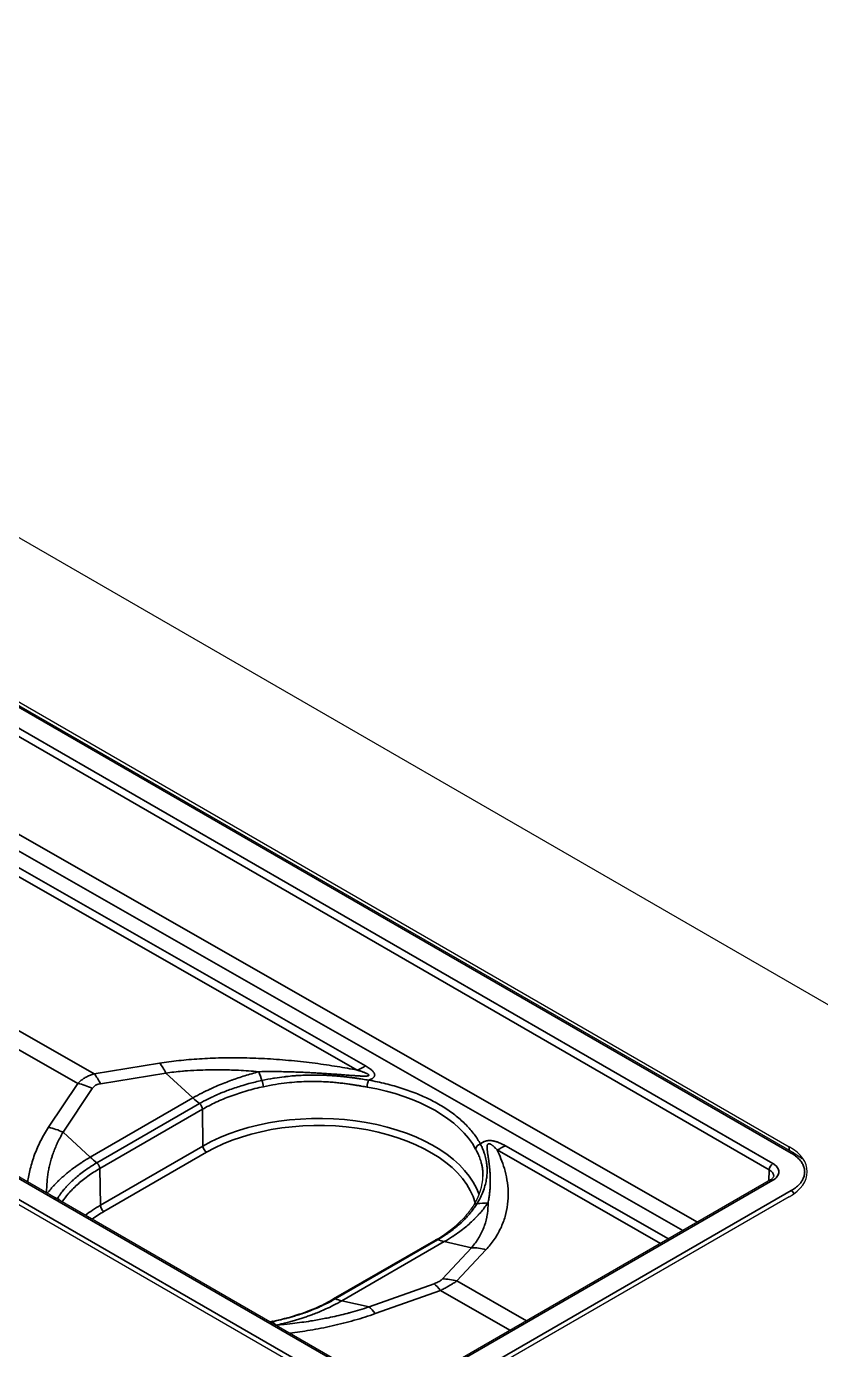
# Model space of a CAD drawing. Header units: millimetres. Extents: x 68 to 2000, y 100 to 2870.
# Drawn here: x 1459.3 to 1498.1, y 797.5 to 862.3 of the extents above; entities that cross this region are included whole.
import ezdxf

# ---------------------------------------------------------------- set-up
doc = ezdxf.new("R2010")
doc.units = ezdxf.units.MM
doc.header["$LTSCALE"] = 10
doc.layers.add('_Sichtbarkanten', color=7, linetype='Continuous', lineweight=25)
doc.layers.add('Sichtbar schmal (ISO)', color=7, linetype='Continuous', lineweight=35)

msp = doc.modelspace()

# ---------------------------------------------------------------- linework, layer by layer
at = {"layer": '_Sichtbarkanten'}
for p, q in [((1239.442, 963.976), (1522.284, 800.676)), ((1250.756, 949.223), (1496.836, 807.149)), ((1251.18, 949.156), (1496.616, 807.453)), ((1476.854, 795.62), (1230.787, 937.687)), ((1475.297, 795.145), (1229.86, 936.847)), ((1459.478, 806.394), (1459.478, 806.394)), ((1495.69, 805.822), (1478.018, 795.62)), ((1496.616, 805.004), (1479.54, 795.145)), ((1479.32, 802.894), (1474.303, 799.998))]:
    msp.add_line(p, q, dxfattribs=at)
for centre, major_axis, ratio, start_param, end_param in [((1494.495, 806.228), (3, 0), 0.57735, 5.497787, 7.068583), ((1495.107, 806.014), (-0.75, -0.008), 0.577018, 3.118303, 3.118338), ((1474.428, 799.781), (-0.125, 0.217), 0.589815, 0.000547, 0.00065)]:
    msp.add_ellipse(centre, major_axis=major_axis, ratio=ratio, start_param=start_param, end_param=end_param, dxfattribs=at)
for points in [[(1496.836, 807.149), (1496.985, 807.063), (1497.118, 806.964), (1497.23, 806.855)], [(1481.179, 804.595), (1481.466, 805.064), (1481.616, 805.543), (1481.625, 805.993)], [(1479.32, 802.894), (1479.32, 802.894), (1479.32, 802.894), (1479.32, 802.894)], [(1471.188, 798.891), (1471.227, 798.898), (1471.266, 798.906), (1471.305, 798.914)]]:
    msp.add_open_spline(points, degree=3, dxfattribs=at)
for points, knots in [([(1495.69, 805.822), (1495.737, 805.85), (1495.775, 805.88), (1495.827, 805.933), (1495.841, 805.956), (1495.855, 805.989), (1495.857, 806.001), (1495.858, 806.012)], [0, 0, 0, 0, 0.0457082, 0.0457082, 0.0893112, 0.0893112, 0.1262258, 0.1262258, 0.1262258, 0.1262258]), ([(1479.32, 802.894), (1479.924, 803.243), (1480.432, 803.652), (1480.949, 804.252), (1481.074, 804.422), (1481.179, 804.595)], [0, 0, 0, 0, 0.5177177, 0.5177177, 0.7137544, 0.7137544, 0.7137544, 0.7137544]), ([(1471.305, 798.914), (1472.121, 799.076), (1472.898, 799.321), (1473.832, 799.742), (1474.075, 799.866), (1474.303, 799.998)], [0, 0, 0, 0, 0.5208005, 0.5208005, 0.7169045, 0.7169045, 0.7169045, 0.7169045])]:
    msp.add_open_spline(points, degree=3, knots=knots, dxfattribs=at)
at = {"layer": 'Sichtbar schmal (ISO)'}
for p, q in [((1496.711, 807.137), (1250.631, 949.211)), ((1495.638, 806.324), (1249.571, 948.391)), ((1249.748, 948.693), (1495.815, 806.626)), ((1476.729, 795.607), (1230.662, 937.674)), ((1229.766, 937.164), (1475.845, 795.09)), ((1407.041, 852.356), (1492.118, 803.76)), ((1406.689, 851.749), (1491.415, 803.354)), ((1416.911, 844.659), (1475.476, 811.201)), ((1417.315, 844.865), (1475.879, 811.407)), ((1414.94, 838.245), (1462.601, 811.016)), ((1414.133, 837.779), (1461.794, 810.55)), ((1462.601, 811.016), (1465.8, 811.538)), ((1462.908, 810.537), (1466.106, 811.058)), ((1466.106, 811.058), (1467.434, 809.84)), ((1460.369, 808.402), (1461.794, 810.55)), ((1461.079, 808.156), (1462.504, 810.304)), ((1467.434, 809.84), (1462.407, 806.937)), ((1462.729, 806.661), (1467.756, 809.564)), ((1462.875, 806.384), (1467.895, 809.282)), ((1467.895, 809.282), (1467.922, 807.482)), ((1461.079, 808.156), (1462.407, 806.937)), ((1462.902, 804.583), (1467.922, 807.482)), ((1463.079, 804.281), (1468.099, 807.179)), ((1490.318, 802.721), (1482.319, 807.292)), ((1490.699, 802.941), (1482.722, 807.498)), ((1496.616, 807.453), (1496.616, 807.276)), ((1459.497, 806.464), (1459.496, 806.465)), ((1462.902, 804.583), (1462.875, 806.384)), ((1495.815, 805.81), (1478.143, 795.607)), ((1495.638, 806.324), (1495.622, 805.783)), ((1496.711, 805.3), (1479.027, 795.09)), ((1479.408, 802.897), (1474.395, 800.003)), ((1479.735, 802.805), (1474.722, 799.91)), ((1481.062, 802.507), (1479.638, 800.978)), ((1481.062, 802.507), (1479.735, 802.805)), ((1481.772, 802.406), (1480.348, 800.878)), ((1479.235, 800.745), (1476.049, 799.612)), ((1480.348, 800.878), (1483.754, 798.931)), ((1476.049, 799.612), (1474.722, 799.91)), ((1479.541, 800.412), (1476.354, 799.279)), ((1479.541, 800.412), (1482.947, 798.465))]:
    msp.add_line(p, q, dxfattribs=at)
for centre, major_axis, ratio, start_param, end_param in [((1465.607, 809.388), (0.402, -2.467), 0.391017, 2.24872, 2.561217), ((1462.408, 808.867), (0.402, -2.467), 0.391017, 2.24872, 2.561217), ((1471.099, 814.111), (0.866, -4.924), 0.233895, 5.323009, 5.43761), ((1475.861, 815.5), (2.48, 4.341), 0.580372, 3.809997, 3.924365), ((1462.005, 808.634), (2.083, -1.382), 0.681186, 1.775229, 2.087726), ((1470.797, 810.522), (0.053, -0.244), 0.266803, 0.941292, 2.285997), ((1476.032, 810.504), (-0.043, -0.246), 0.243807, 3.775367, 5.331152), ((1473.583, 805.951), (8.042, 0.037), 0.574225, 0.296716, 1.268305), ((1468.433, 813.18), (2.5, -4.33), 0.57735, 5.211566, 5.305218), ((1467.721, 809.382), (0.121, -0.219), 0.577837, 0.813736, 2.174367), ((1473.582, 804.214), (8.004, 0), 0.57735, 0.194068, 2.356194), ((1460.58, 806.486), (2.083, -1.382), 0.681186, 1.775228, 2.087725), ((1473.582, 804.014), (7.754, 0), 0.57735, 0.154936, 2.356194), ((1468.099, 807.384), (-0.125, 0.217), 0.57735, 0.802851, 2.356194), ((1481.505, 807.375), (-0.22, -0.119), 0.782845, 4.317422, 5.868326), ((1482.704, 811.591), (-2.48, -4.341), 0.58037, 0.668404, 0.782771), ((1496.711, 806.933), (0.125, 0.217), 0.57735, 6.283177, 7.068583), ((1463.405, 810.278), (2.5, -4.33), 0.57735, 5.211566, 5.305218), ((1495.815, 806.422), (-0.125, -0.217), 0.57735, 3.926991, 5.480334), ((1495.107, 806.014), (-0.75, -0.008), 0.577018, 3.118338, 3.921031), ((1495.815, 805.606), (-0.125, 0.217), 0.57735, 5.497787, 6.283185), ((1496.711, 805.096), (-0.125, 0.217), 0.57735, 4.638767, 5.497787), ((1461.798, 808.741), (4.43, -2.318), 0.783279, 4.86538, 4.891566), ((1460.751, 804.722), (0.211, -0.133), 0.776531, 1.099019, 1.812799), ((1468.562, 801.316), (8.004, 0), 0.57735, 2.356194, 2.495666), ((1463.079, 804.485), (-0.125, 0.217), 0.57735, 0.802851, 2.356194), ((1481.393, 804.464), (-0.213, 0.13), 0.763623, 5.369506, 6.283189), ((1480.312, 808.845), (4.432, -2.314), 0.783416, 5.317324, 5.432878), ((1468.562, 801.115), (7.754, 0), 0.57735, 2.356194, 2.468253), ((1478.702, 807.305), (2.5, -4.33), 0.57735, 5.698992, 5.79448), ((1481.579, 800.256), (-1.829, 1.704), 0.803702, 5.270685, 5.583182), ((1479.752, 798.495), (-0.838, 2.355), 0.268501, 5.561414, 5.87391), ((1480.155, 798.728), (-1.829, 1.704), 0.803702, 5.270686, 5.583183), ((1474.428, 799.781), (-0.125, 0.217), 0.589815, 5.699604, 6.283732), ((1473.688, 804.411), (2.5, -4.33), 0.57735, 5.698991, 5.79448), ((1476.565, 797.362), (-0.838, 2.355), 0.268501, 5.561414, 5.87391), ((1471.354, 798.668), (-0.049, 0.245), 0.280097, 5.858356, 6.283188), ((1471.016, 803.478), (0.864, -4.925), 0.233444, 5.864117, 5.979675)]:
    msp.add_ellipse(centre, major_axis=major_axis, ratio=ratio, start_param=start_param, end_param=end_param, dxfattribs=at)
for points, knots in [([(1465.8, 811.538), (1466.101, 811.587), (1466.413, 811.63), (1466.738, 811.665), (1467.062, 811.701), (1467.399, 811.731), (1467.747, 811.753), (1468.094, 811.775), (1468.452, 811.79), (1468.816, 811.797), (1469.181, 811.805), (1469.554, 811.805), (1469.932, 811.798), (1470.311, 811.791), (1470.696, 811.776), (1471.084, 811.754), (1471.473, 811.731), (1471.866, 811.701), (1472.256, 811.664), (1472.647, 811.628), (1473.034, 811.584), (1473.41, 811.535), (1473.785, 811.486), (1474.148, 811.433), (1474.492, 811.376), (1474.837, 811.32), (1475.164, 811.261), (1475.476, 811.201)], [0, 0, 0, 0, 0.1111111, 0.1111111, 0.1111111, 0.2222222, 0.2222222, 0.2222222, 0.3333333, 0.3333333, 0.3333333, 0.4444444, 0.4444444, 0.4444444, 0.5555556, 0.5555556, 0.5555556, 0.6666667, 0.6666667, 0.6666667, 0.7777778, 0.7777778, 0.7777778, 0.8888889, 0.8888889, 0.8888889, 0.9999999, 0.9999999, 0.9999999, 0.9999999]), ([(1461.794, 810.55), (1461.839, 810.596), (1461.885, 810.638), (1461.933, 810.676), (1461.981, 810.715), (1462.03, 810.751), (1462.081, 810.784), (1462.132, 810.817), (1462.185, 810.848), (1462.24, 810.876), (1462.295, 810.904), (1462.352, 810.93), (1462.412, 810.953), (1462.472, 810.977), (1462.535, 810.998), (1462.601, 811.016)], [0.0000009, 0.0000009, 0.0000009, 0.0000009, 0.2, 0.2, 0.2, 0.4, 0.4, 0.4, 0.6, 0.6, 0.6, 0.8, 0.8, 0.8, 1, 1, 1, 1]), ([(1466.106, 811.058), (1466.366, 811.094), (1466.636, 811.124), (1466.917, 811.148), (1466.997, 811.155), (1467.079, 811.161), (1467.161, 811.167), (1467.365, 811.181), (1467.573, 811.193), (1467.786, 811.201), (1467.958, 811.208), (1468.133, 811.212), (1468.31, 811.215), (1468.441, 811.216), (1468.573, 811.217), (1468.706, 811.216), (1468.977, 811.214), (1469.254, 811.208), (1469.533, 811.196), (1469.577, 811.194), (1469.621, 811.192), (1469.666, 811.19), (1469.99, 811.174), (1470.319, 811.152), (1470.652, 811.122)], [0, 0, 0, 0, 0.2, 0.2, 0.2, 0.257551, 0.257551, 0.257551, 0.4, 0.4, 0.4, 0.515115, 0.515115, 0.515115, 0.6, 0.6, 0.6, 0.772792, 0.772792, 0.772792, 0.8, 0.8, 0.8, 1, 1, 1, 1]), ([(1470.652, 811.122), (1470.537, 811.09), (1470.422, 811.058), (1470.309, 811.025), (1470.308, 811.025), (1470.306, 811.024), (1470.305, 811.024), (1470.195, 810.992), (1470.086, 810.959), (1469.978, 810.925), (1469.976, 810.924), (1469.975, 810.924), (1469.973, 810.924), (1469.866, 810.89), (1469.761, 810.856), (1469.656, 810.821), (1469.653, 810.819), (1469.649, 810.818), (1469.645, 810.817), (1469.541, 810.782), (1469.438, 810.746), (1469.335, 810.709), (1469.331, 810.707), (1469.326, 810.706), (1469.322, 810.704), (1469.217, 810.666), (1469.111, 810.626), (1469.002, 810.584), (1468.999, 810.583), (1468.996, 810.582), (1468.994, 810.581), (1468.882, 810.537), (1468.767, 810.491), (1468.648, 810.44), (1468.529, 810.39), (1468.406, 810.335), (1468.277, 810.276), (1468.273, 810.274), (1468.269, 810.272), (1468.265, 810.27), (1468.14, 810.212), (1468.01, 810.149), (1467.874, 810.079), (1467.869, 810.077), (1467.864, 810.074), (1467.86, 810.072), (1467.723, 810.002), (1467.581, 809.924), (1467.434, 809.84)], [0, 0, 0, 0, 0.111111, 0.111111, 0.111111, 0.11267, 0.11267, 0.11267, 0.220675, 0.220675, 0.220675, 0.222222, 0.222222, 0.222222, 0.329386, 0.329386, 0.329386, 0.333333, 0.333333, 0.333333, 0.440102, 0.440102, 0.440102, 0.444444, 0.444444, 0.444444, 0.552829, 0.552829, 0.552829, 0.555556, 0.555556, 0.555556, 0.666667, 0.666667, 0.666667, 0.777778, 0.777778, 0.777778, 0.781096, 0.781096, 0.781096, 0.888889, 0.888889, 0.888889, 0.892494, 0.892494, 0.892494, 1, 1, 1, 1]), ([(1475.476, 811.201), (1475.508, 811.191), (1475.539, 811.181), (1475.568, 811.172), (1475.598, 811.163), (1475.626, 811.153), (1475.652, 811.144), (1475.679, 811.136), (1475.704, 811.127), (1475.728, 811.118), (1475.751, 811.11), (1475.774, 811.102), (1475.795, 811.094), (1475.816, 811.086), (1475.836, 811.078), (1475.855, 811.07), (1475.865, 811.066), (1475.874, 811.062), (1475.883, 811.058), (1475.891, 811.055), (1475.899, 811.052), (1475.907, 811.048), (1475.923, 811.041), (1475.937, 811.034), (1475.951, 811.028), (1475.964, 811.021), (1475.977, 811.015), (1475.987, 811.008), (1475.998, 811.002), (1476.008, 810.996), (1476.016, 810.99), (1476.024, 810.985), (1476.03, 810.979), (1476.035, 810.974), (1476.04, 810.969), (1476.044, 810.965), (1476.046, 810.96), (1476.048, 810.956), (1476.049, 810.952), (1476.049, 810.948), (1476.048, 810.945), (1476.047, 810.941), (1476.044, 810.938), (1476.04, 810.934), (1476.036, 810.931), (1476.029, 810.928), (1476.023, 810.925), (1476.015, 810.922), (1476.005, 810.92), (1475.995, 810.917), (1475.982, 810.915), (1475.969, 810.914), (1475.955, 810.912), (1475.939, 810.91), (1475.922, 810.909), (1475.905, 810.908), (1475.885, 810.907), (1475.865, 810.907), (1475.847, 810.907), (1475.828, 810.906), (1475.808, 810.907), (1475.805, 810.907), (1475.801, 810.907), (1475.798, 810.907), (1475.774, 810.907), (1475.749, 810.907), (1475.722, 810.908), (1475.695, 810.909), (1475.667, 810.91), (1475.638, 810.911), (1475.609, 810.912), (1475.578, 810.914), (1475.546, 810.916), (1475.514, 810.917), (1475.481, 810.919), (1475.446, 810.921), (1475.411, 810.924), (1475.374, 810.926), (1475.335, 810.929), (1475.297, 810.931), (1475.257, 810.934), (1475.214, 810.937), (1475.172, 810.94), (1475.128, 810.943), (1475.082, 810.947), (1475.035, 810.95), (1474.987, 810.954), (1474.936, 810.958), (1474.886, 810.962), (1474.833, 810.966), (1474.777, 810.97), (1474.743, 810.973), (1474.707, 810.976), (1474.671, 810.978), (1474.649, 810.98), (1474.626, 810.982), (1474.603, 810.984), (1474.542, 810.988), (1474.478, 810.993), (1474.411, 810.998), (1474.344, 811.003), (1474.274, 811.008), (1474.201, 811.014), (1474.127, 811.019), (1474.05, 811.024), (1473.97, 811.03), (1473.89, 811.035), (1473.806, 811.041), (1473.719, 811.047), (1473.632, 811.052), (1473.541, 811.058), (1473.446, 811.063), (1473.442, 811.063), (1473.438, 811.064), (1473.434, 811.064), (1473.343, 811.069), (1473.249, 811.074), (1473.15, 811.079), (1473.047, 811.085), (1472.94, 811.09), (1472.827, 811.095), (1472.714, 811.099), (1472.596, 811.104), (1472.472, 811.108), (1472.358, 811.112), (1472.24, 811.116), (1472.115, 811.119), (1472.104, 811.119), (1472.093, 811.119), (1472.082, 811.119), (1471.945, 811.122), (1471.802, 811.125), (1471.651, 811.127), (1471.5, 811.128), (1471.343, 811.129), (1471.176, 811.128), (1471.056, 811.128), (1470.932, 811.127), (1470.803, 811.125), (1470.753, 811.124), (1470.703, 811.123), (1470.652, 811.122)], [0, 0, 0, 0, 0.0243902, 0.0243902, 0.0243902, 0.0487805, 0.0487805, 0.0487805, 0.0731707, 0.0731707, 0.0731707, 0.097561, 0.097561, 0.097561, 0.1219512, 0.1219512, 0.1219512, 0.1348687, 0.1348687, 0.1348687, 0.1463415, 0.1463415, 0.1463415, 0.1707317, 0.1707317, 0.1707317, 0.195122, 0.195122, 0.195122, 0.2195122, 0.2195122, 0.2195122, 0.2439024, 0.2439024, 0.2439024, 0.2682927, 0.2682927, 0.2682927, 0.2926829, 0.2926829, 0.2926829, 0.3170732, 0.3170732, 0.3170732, 0.3414634, 0.3414634, 0.3414634, 0.3658537, 0.3658537, 0.3658537, 0.3902439, 0.3902439, 0.3902439, 0.4146341, 0.4146341, 0.4146341, 0.4390244, 0.4390244, 0.4390244, 0.4597132, 0.4597132, 0.4597132, 0.4634146, 0.4634146, 0.4634146, 0.4878049, 0.4878049, 0.4878049, 0.5121951, 0.5121951, 0.5121951, 0.5365854, 0.5365854, 0.5365854, 0.5609756, 0.5609756, 0.5609756, 0.5853659, 0.5853659, 0.5853659, 0.6097561, 0.6097561, 0.6097561, 0.6341463, 0.6341463, 0.6341463, 0.6585366, 0.6585366, 0.6585366, 0.6829268, 0.6829268, 0.6829268, 0.6979935, 0.6979935, 0.6979935, 0.7073171, 0.7073171, 0.7073171, 0.7317073, 0.7317073, 0.7317073, 0.7560976, 0.7560976, 0.7560976, 0.7804878, 0.7804878, 0.7804878, 0.804878, 0.804878, 0.804878, 0.8292683, 0.8292683, 0.8292683, 0.8302928, 0.8302928, 0.8302928, 0.8536585, 0.8536585, 0.8536585, 0.8780488, 0.8780488, 0.8780488, 0.902439, 0.902439, 0.902439, 0.9248125, 0.9248125, 0.9248125, 0.9268293, 0.9268293, 0.9268293, 0.9512195, 0.9512195, 0.9512195, 0.9756098, 0.9756098, 0.9756098, 0.9932006, 0.9932006, 0.9932006, 0.9999998, 0.9999998, 0.9999998, 0.9999998]), ([(1470.811, 810.693), (1471.008, 810.736), (1471.198, 810.771), (1471.379, 810.801), (1471.395, 810.804), (1471.411, 810.806), (1471.427, 810.809), (1471.591, 810.835), (1471.748, 810.856), (1471.899, 810.874), (1471.928, 810.878), (1471.957, 810.881), (1471.985, 810.884), (1472.12, 810.899), (1472.249, 810.911), (1472.374, 810.921), (1472.414, 810.924), (1472.453, 810.927), (1472.492, 810.93), (1472.601, 810.937), (1472.707, 810.943), (1472.809, 810.948), (1472.857, 810.95), (1472.904, 810.951), (1472.95, 810.953), (1473.038, 810.956), (1473.124, 810.957), (1473.207, 810.958), (1473.261, 810.959), (1473.314, 810.959), (1473.366, 810.959), (1473.436, 810.959), (1473.504, 810.958), (1473.57, 810.957), (1473.629, 810.956), (1473.686, 810.955), (1473.742, 810.953), (1473.797, 810.952), (1473.85, 810.95), (1473.903, 810.948), (1473.965, 810.945), (1474.025, 810.942), (1474.084, 810.939), (1474.126, 810.936), (1474.167, 810.934), (1474.207, 810.931), (1474.271, 810.927), (1474.333, 810.923), (1474.394, 810.918), (1474.425, 810.915), (1474.455, 810.913), (1474.485, 810.91), (1474.551, 810.905), (1474.614, 810.899), (1474.676, 810.893), (1474.697, 810.891), (1474.719, 810.889), (1474.74, 810.887), (1474.807, 810.88), (1474.87, 810.873), (1474.932, 810.866), (1474.946, 810.864), (1474.96, 810.863), (1474.974, 810.861), (1475.04, 810.853), (1475.104, 810.845), (1475.165, 810.837), (1475.173, 810.836), (1475.18, 810.835), (1475.188, 810.834), (1475.254, 810.826), (1475.317, 810.817), (1475.377, 810.809), (1475.379, 810.808), (1475.381, 810.808), (1475.383, 810.808), (1475.445, 810.799), (1475.504, 810.791), (1475.56, 810.782), (1475.563, 810.782), (1475.566, 810.781), (1475.569, 810.781), (1475.624, 810.773), (1475.676, 810.765), (1475.726, 810.757), (1475.731, 810.756), (1475.736, 810.755), (1475.741, 810.754), (1475.792, 810.747), (1475.84, 810.739), (1475.886, 810.732), (1475.889, 810.731), (1475.892, 810.731), (1475.895, 810.73), (1475.943, 810.723), (1475.988, 810.715), (1476.031, 810.709)], [0, 0, 0, 0, 0.057475, 0.057475, 0.057475, 0.0625, 0.0625, 0.0625, 0.114892, 0.114892, 0.114892, 0.125, 0.125, 0.125, 0.172446, 0.172446, 0.172446, 0.1875, 0.1875, 0.1875, 0.230103, 0.230103, 0.230103, 0.25, 0.25, 0.25, 0.287856, 0.287856, 0.287856, 0.3125, 0.3125, 0.3125, 0.345699, 0.345699, 0.345699, 0.375, 0.375, 0.375, 0.403617, 0.403617, 0.403617, 0.4375, 0.4375, 0.4375, 0.461605, 0.461605, 0.461605, 0.5, 0.5, 0.5, 0.519654, 0.519654, 0.519654, 0.5625, 0.5625, 0.5625, 0.577754, 0.577754, 0.577754, 0.625, 0.625, 0.625, 0.635857, 0.635857, 0.635857, 0.6875, 0.6875, 0.6875, 0.693885, 0.693885, 0.693885, 0.75, 0.75, 0.75, 0.751922, 0.751922, 0.751922, 0.809348, 0.809348, 0.809348, 0.8125, 0.8125, 0.8125, 0.869313, 0.869313, 0.869313, 0.875, 0.875, 0.875, 0.93366, 0.93366, 0.93366, 0.9375, 0.9375, 0.9375, 1, 1, 1, 1]), ([(1475.879, 811.407), (1475.908, 811.391), (1475.961, 811.359), (1476.032, 811.313), (1476.096, 811.269), (1476.152, 811.225), (1476.2, 811.183), (1476.24, 811.142), (1476.273, 811.102), (1476.299, 811.062), (1476.317, 811.024), (1476.326, 810.987), (1476.328, 810.952), (1476.322, 810.92), (1476.309, 810.889), (1476.289, 810.858), (1476.257, 810.826), (1476.216, 810.794), (1476.164, 810.764), (1476.102, 810.735), (1476.056, 810.717), (1476.031, 810.709)], [0, 0, 0, 0, 0.0526316, 0.1052632, 0.1578947, 0.2105263, 0.2631579, 0.3157895, 0.3684211, 0.4210526, 0.4736842, 0.5263158, 0.5789474, 0.6315789, 0.6842105, 0.7368421, 0.7894737, 0.8421053, 0.8947368, 0.9473684, 1, 1, 1, 1]), ([(1462.504, 810.304), (1462.521, 810.329), (1462.559, 810.376), (1462.627, 810.433), (1462.706, 810.479), (1462.798, 810.514), (1462.869, 810.53), (1462.908, 810.537)], [0.0000017, 0.0000017, 0.0000017, 0.0000017, 0.2, 0.4, 0.6, 0.8, 1, 1, 1, 1]), ([(1467.756, 809.564), (1467.886, 809.639), (1468.02, 809.711), (1468.159, 809.781), (1468.249, 809.827), (1468.341, 809.871), (1468.435, 809.915), (1468.471, 809.932), (1468.507, 809.948), (1468.544, 809.965), (1468.662, 810.018), (1468.783, 810.069), (1468.907, 810.119), (1468.996, 810.154), (1469.087, 810.189), (1469.179, 810.223), (1469.201, 810.231), (1469.223, 810.239), (1469.245, 810.247), (1469.349, 810.285), (1469.455, 810.322), (1469.562, 810.357), (1469.663, 810.39), (1469.765, 810.422), (1469.868, 810.452), (1469.904, 810.463), (1469.94, 810.474), (1469.976, 810.484), (1470.042, 810.503), (1470.107, 810.521), (1470.174, 810.539), (1470.276, 810.567), (1470.379, 810.593), (1470.483, 810.618), (1470.592, 810.645), (1470.701, 810.67), (1470.811, 810.693)], [0, 0, 0, 0, 0.1511745, 0.1511745, 0.1511745, 0.25, 0.25, 0.25, 0.2878367, 0.2878367, 0.2878367, 0.4108273, 0.4108273, 0.4108273, 0.5, 0.5, 0.5, 0.521296, 0.521296, 0.521296, 0.6219285, 0.6219285, 0.6219285, 0.7168528, 0.7168528, 0.7168528, 0.75, 0.75, 0.75, 0.8099122, 0.8099122, 0.8099122, 0.9029114, 0.9029114, 0.9029114, 0.9999993, 0.9999993, 0.9999993, 0.9999993]), ([(1467.895, 809.282), (1468.105, 809.403), (1468.327, 809.518), (1468.559, 809.626), (1468.791, 809.734), (1469.034, 809.835), (1469.286, 809.928), (1469.537, 810.021), (1469.798, 810.107), (1470.065, 810.184), (1470.331, 810.261), (1470.604, 810.33), (1470.881, 810.39)], [0, 0, 0, 0, 0.25, 0.25, 0.25, 0.5, 0.5, 0.5, 0.75, 0.75, 0.75, 1, 1, 1, 1]), ([(1470.881, 810.39), (1471.089, 810.435), (1471.289, 810.473), (1471.479, 810.503), (1471.67, 810.533), (1471.85, 810.557), (1472.022, 810.576), (1472.195, 810.595), (1472.359, 810.609), (1472.515, 810.619), (1472.671, 810.63), (1472.82, 810.636), (1472.961, 810.64), (1473.102, 810.644), (1473.237, 810.645), (1473.365, 810.644), (1473.493, 810.643), (1473.615, 810.64), (1473.731, 810.636), (1473.847, 810.632), (1473.957, 810.626), (1474.063, 810.619), (1474.168, 810.612), (1474.268, 810.605), (1474.364, 810.596), (1474.459, 810.588), (1474.55, 810.579), (1474.637, 810.569), (1474.724, 810.56), (1474.807, 810.55), (1474.886, 810.54), (1474.965, 810.529), (1475.041, 810.519), (1475.113, 810.509), (1475.185, 810.499), (1475.253, 810.488), (1475.319, 810.478), (1475.384, 810.468), (1475.446, 810.458), (1475.505, 810.448), (1475.564, 810.438), (1475.62, 810.429), (1475.673, 810.419), (1475.726, 810.41), (1475.777, 810.401), (1475.824, 810.393), (1475.871, 810.385), (1475.916, 810.377), (1475.958, 810.37)], [0, 0, 0, 0, 0.0625, 0.0625, 0.0625, 0.125, 0.125, 0.125, 0.1875, 0.1875, 0.1875, 0.25, 0.25, 0.25, 0.3125, 0.3125, 0.3125, 0.375, 0.375, 0.375, 0.4375, 0.4375, 0.4375, 0.5, 0.5, 0.5, 0.5625, 0.5625, 0.5625, 0.625, 0.625, 0.625, 0.6875, 0.6875, 0.6875, 0.75, 0.75, 0.75, 0.8125, 0.8125, 0.8125, 0.875, 0.875, 0.875, 0.9375, 0.9375, 0.9375, 1, 1, 1, 1]), ([(1476.031, 810.709), (1476.317, 810.659), (1476.876, 810.542), (1477.679, 810.315), (1478.433, 810.039), (1479.132, 809.719), (1479.766, 809.357), (1480.328, 808.957), (1480.811, 808.525), (1481.21, 808.065), (1481.416, 807.744), (1481.505, 807.58)], [0, 0, 0, 0, 0.1111111, 0.2222222, 0.3333333, 0.4444444, 0.5555556, 0.6666667, 0.7777778, 0.8888889, 1, 1, 1, 1]), ([(1459.348, 805.727), (1459.378, 805.94), (1459.419, 806.152), (1459.471, 806.366), (1459.528, 806.597), (1459.599, 806.83), (1459.686, 807.062), (1459.772, 807.295), (1459.874, 807.526), (1459.988, 807.75), (1460.102, 807.975), (1460.229, 808.191), (1460.369, 808.402)], [0.6072613, 0.6072613, 0.6072613, 0.6072613, 0.7, 0.7, 0.7, 0.8, 0.8, 0.8, 0.9, 0.9, 0.9, 1, 1, 1, 1]), ([(1460.271, 805.194), (1460.271, 805.197), (1460.271, 805.201), (1460.271, 805.204), (1460.269, 805.383), (1460.275, 805.563), (1460.291, 805.743), (1460.293, 805.774), (1460.296, 805.805), (1460.299, 805.837), (1460.317, 806.01), (1460.343, 806.184), (1460.378, 806.358), (1460.384, 806.39), (1460.391, 806.421), (1460.398, 806.453), (1460.436, 806.627), (1460.483, 806.802), (1460.539, 806.976), (1460.547, 807), (1460.555, 807.024), (1460.563, 807.048), (1460.624, 807.229), (1460.695, 807.408), (1460.775, 807.582), (1460.781, 807.594), (1460.786, 807.606), (1460.792, 807.618), (1460.878, 807.803), (1460.974, 807.982), (1461.079, 808.156)], [0.0212861, 0.0212861, 0.0212861, 0.0212861, 0.0244768, 0.0244768, 0.0244768, 0.2, 0.2, 0.2, 0.2305457, 0.2305457, 0.2305457, 0.4, 0.4, 0.4, 0.4308357, 0.4308357, 0.4308357, 0.6, 0.6, 0.6, 0.6234963, 0.6234963, 0.6234963, 0.8, 0.8, 0.8, 0.8122123, 0.8122123, 0.8122123, 1, 1, 1, 1]), ([(1482.722, 807.498), (1482.696, 807.513), (1482.67, 807.527), (1482.644, 807.541), (1482.619, 807.554), (1482.593, 807.567), (1482.569, 807.579), (1482.544, 807.592), (1482.52, 807.603), (1482.496, 807.614), (1482.472, 807.625), (1482.448, 807.635), (1482.425, 807.644), (1482.402, 807.654), (1482.379, 807.663), (1482.356, 807.671), (1482.333, 807.679), (1482.311, 807.687), (1482.289, 807.694), (1482.267, 807.701), (1482.245, 807.707), (1482.223, 807.713), (1482.201, 807.719), (1482.18, 807.724), (1482.159, 807.728), (1482.138, 807.733), (1482.117, 807.737), (1482.096, 807.74), (1482.076, 807.743), (1482.056, 807.746), (1482.036, 807.748), (1482.017, 807.75), (1481.997, 807.751), (1481.978, 807.752), (1481.96, 807.753), (1481.941, 807.753), (1481.923, 807.752), (1481.905, 807.751), (1481.887, 807.75), (1481.869, 807.748), (1481.852, 807.747), (1481.834, 807.744), (1481.817, 807.741), (1481.799, 807.738), (1481.782, 807.734), (1481.764, 807.729), (1481.746, 807.724), (1481.728, 807.718), (1481.71, 807.711), (1481.692, 807.705), (1481.674, 807.697), (1481.656, 807.688), (1481.638, 807.679), (1481.62, 807.669), (1481.603, 807.657), (1481.585, 807.646), (1481.568, 807.634), (1481.552, 807.621), (1481.536, 807.609), (1481.52, 807.595), (1481.505, 807.58)], [0, 0, 0, 0, 0.05, 0.05, 0.05, 0.1, 0.1, 0.1, 0.15, 0.15, 0.15, 0.2, 0.2, 0.2, 0.25, 0.25, 0.25, 0.3, 0.3, 0.3, 0.35, 0.35, 0.35, 0.4, 0.4, 0.4, 0.45, 0.45, 0.45, 0.5, 0.5, 0.5, 0.55, 0.55, 0.55, 0.6, 0.6, 0.6, 0.65, 0.65, 0.65, 0.7, 0.7, 0.7, 0.75, 0.75, 0.75, 0.8, 0.8, 0.8, 0.85, 0.85, 0.85, 0.9, 0.9, 0.9, 0.95, 0.95, 0.95, 1, 1, 1, 1]), ([(1481.267, 807.337), (1481.28, 807.311), (1481.295, 807.283), (1481.31, 807.254), (1481.325, 807.226), (1481.34, 807.195), (1481.355, 807.163), (1481.371, 807.131), (1481.387, 807.097), (1481.402, 807.062), (1481.418, 807.026), (1481.433, 806.989), (1481.449, 806.95), (1481.464, 806.911), (1481.479, 806.87), (1481.494, 806.827), (1481.509, 806.784), (1481.523, 806.739), (1481.536, 806.692), (1481.549, 806.644), (1481.562, 806.595), (1481.573, 806.542), (1481.584, 806.49), (1481.594, 806.435), (1481.603, 806.376), (1481.611, 806.318), (1481.617, 806.257), (1481.621, 806.192), (1481.625, 806.129), (1481.627, 806.063), (1481.625, 805.993)], [0.0000001, 0.0000001, 0.0000001, 0.0000001, 0.0666667, 0.0666667, 0.0666667, 0.1333333, 0.1333333, 0.1333333, 0.2, 0.2, 0.2, 0.2666667, 0.2666667, 0.2666667, 0.3333333, 0.3333333, 0.3333333, 0.4, 0.4, 0.4, 0.4666667, 0.4666667, 0.4666667, 0.5333333, 0.5333333, 0.5333333, 0.6, 0.6, 0.6, 0.6647719, 0.6647719, 0.6647719, 0.6647719]), ([(1481.505, 807.58), (1481.517, 807.555), (1481.53, 807.529), (1481.543, 807.501), (1481.543, 807.499), (1481.544, 807.498), (1481.544, 807.497), (1481.557, 807.47), (1481.57, 807.441), (1481.583, 807.411), (1481.584, 807.408), (1481.585, 807.406), (1481.586, 807.403), (1481.599, 807.373), (1481.612, 807.342), (1481.625, 807.309), (1481.627, 807.306), (1481.628, 807.302), (1481.629, 807.299), (1481.642, 807.266), (1481.655, 807.231), (1481.668, 807.195), (1481.67, 807.191), (1481.671, 807.187), (1481.672, 807.184), (1481.685, 807.147), (1481.698, 807.108), (1481.711, 807.068), (1481.712, 807.064), (1481.713, 807.06), (1481.714, 807.057), (1481.726, 807.015), (1481.738, 806.973), (1481.75, 806.928), (1481.751, 806.924), (1481.752, 806.92), (1481.753, 806.916), (1481.764, 806.871), (1481.775, 806.823), (1481.784, 806.773), (1481.785, 806.769), (1481.786, 806.765), (1481.786, 806.761), (1481.796, 806.71), (1481.804, 806.657), (1481.811, 806.601), (1481.812, 806.597), (1481.812, 806.593), (1481.813, 806.59), (1481.819, 806.533), (1481.824, 806.473), (1481.828, 806.41), (1481.828, 806.406), (1481.828, 806.403), (1481.828, 806.399), (1481.831, 806.335), (1481.831, 806.267), (1481.829, 806.196), (1481.829, 806.193), (1481.829, 806.19), (1481.829, 806.187), (1481.826, 806.114), (1481.82, 806.038), (1481.81, 805.956), (1481.809, 805.954), (1481.809, 805.952), (1481.809, 805.95), (1481.798, 805.867), (1481.783, 805.78), (1481.762, 805.687), (1481.762, 805.686), (1481.762, 805.685), (1481.762, 805.684), (1481.74, 805.59), (1481.713, 805.49), (1481.677, 805.385), (1481.641, 805.28), (1481.598, 805.168), (1481.543, 805.05), (1481.542, 805.049), (1481.542, 805.048), (1481.541, 805.047), (1481.486, 804.929), (1481.421, 804.804), (1481.341, 804.673)], [0, 0, 0, 0, 0.063706, 0.063706, 0.063706, 0.066667, 0.066667, 0.066667, 0.128031, 0.128031, 0.128031, 0.133333, 0.133333, 0.133333, 0.193704, 0.193704, 0.193704, 0.2, 0.2, 0.2, 0.260558, 0.260558, 0.260558, 0.266667, 0.266667, 0.266667, 0.32772, 0.32772, 0.32772, 0.333333, 0.333333, 0.333333, 0.394825, 0.394825, 0.394825, 0.4, 0.4, 0.4, 0.461986, 0.461986, 0.461986, 0.466667, 0.466667, 0.466667, 0.529228, 0.529228, 0.529228, 0.533333, 0.533333, 0.533333, 0.596557, 0.596557, 0.596557, 0.6, 0.6, 0.6, 0.663987, 0.663987, 0.663987, 0.666667, 0.666667, 0.666667, 0.731535, 0.731535, 0.731535, 0.733333, 0.733333, 0.733333, 0.799214, 0.799214, 0.799214, 0.8, 0.8, 0.8, 0.866667, 0.866667, 0.866667, 0.933333, 0.933333, 0.933333, 0.933889, 0.933889, 0.933889, 1, 1, 1, 1]), ([(1482.319, 807.292), (1482.384, 807.158), (1482.448, 807.016), (1482.508, 806.864), (1482.568, 806.712), (1482.625, 806.551), (1482.674, 806.38), (1482.724, 806.208), (1482.767, 806.025), (1482.8, 805.834), (1482.832, 805.642), (1482.853, 805.442), (1482.859, 805.239), (1482.864, 805.036), (1482.855, 804.831), (1482.83, 804.631), (1482.806, 804.431), (1482.766, 804.235), (1482.71, 804.041), (1482.655, 803.847), (1482.582, 803.653), (1482.493, 803.463), (1482.404, 803.273), (1482.297, 803.088), (1482.177, 802.911), (1482.056, 802.734), (1481.921, 802.567), (1481.772, 802.406)], [0, 0, 0, 0, 0.111111, 0.111111, 0.111111, 0.222222, 0.222222, 0.222222, 0.333333, 0.333333, 0.333333, 0.444444, 0.444444, 0.444444, 0.555556, 0.555556, 0.555556, 0.666667, 0.666667, 0.666667, 0.777778, 0.777778, 0.777778, 0.888889, 0.888889, 0.888889, 1, 1, 1, 1]), ([(1482.319, 807.292), (1482.304, 807.308), (1482.29, 807.324), (1482.276, 807.339), (1482.262, 807.354), (1482.248, 807.368), (1482.235, 807.382), (1482.221, 807.396), (1482.208, 807.408), (1482.195, 807.421), (1482.183, 807.433), (1482.17, 807.445), (1482.158, 807.456), (1482.157, 807.457), (1482.156, 807.457), (1482.155, 807.458), (1482.144, 807.468), (1482.133, 807.478), (1482.123, 807.487), (1482.121, 807.488), (1482.12, 807.489), (1482.119, 807.49), (1482.109, 807.498), (1482.099, 807.506), (1482.089, 807.514), (1482.088, 807.515), (1482.086, 807.516), (1482.085, 807.517), (1482.075, 807.525), (1482.066, 807.531), (1482.057, 807.538), (1482.055, 807.539), (1482.054, 807.54), (1482.052, 807.541), (1482.043, 807.547), (1482.035, 807.553), (1482.026, 807.558), (1482.025, 807.559), (1482.023, 807.56), (1482.022, 807.561), (1482.014, 807.566), (1482.006, 807.57), (1481.998, 807.574), (1481.996, 807.575), (1481.995, 807.576), (1481.993, 807.576), (1481.986, 807.58), (1481.979, 807.583), (1481.972, 807.586), (1481.97, 807.587), (1481.969, 807.587), (1481.967, 807.588), (1481.961, 807.59), (1481.954, 807.592), (1481.948, 807.594), (1481.947, 807.595), (1481.945, 807.595), (1481.943, 807.595), (1481.938, 807.597), (1481.932, 807.598), (1481.927, 807.598), (1481.925, 807.598), (1481.923, 807.599), (1481.922, 807.599), (1481.917, 807.599), (1481.912, 807.599), (1481.907, 807.598), (1481.906, 807.598), (1481.904, 807.598), (1481.902, 807.598), (1481.898, 807.597), (1481.893, 807.596), (1481.889, 807.595), (1481.888, 807.594), (1481.886, 807.593), (1481.884, 807.592), (1481.88, 807.591), (1481.877, 807.588), (1481.873, 807.586), (1481.871, 807.584), (1481.87, 807.583), (1481.868, 807.582), (1481.865, 807.579), (1481.861, 807.575), (1481.858, 807.571), (1481.857, 807.569), (1481.855, 807.567), (1481.854, 807.564), (1481.851, 807.56), (1481.848, 807.555), (1481.846, 807.549), (1481.845, 807.546), (1481.844, 807.543), (1481.842, 807.54), (1481.84, 807.534), (1481.839, 807.528), (1481.837, 807.521), (1481.836, 807.518), (1481.835, 807.514), (1481.834, 807.509), (1481.833, 807.502), (1481.832, 807.495), (1481.831, 807.488), (1481.83, 807.483), (1481.83, 807.478), (1481.829, 807.473), (1481.829, 807.465), (1481.828, 807.457), (1481.828, 807.448), (1481.828, 807.443), (1481.828, 807.437), (1481.828, 807.431), (1481.828, 807.422), (1481.828, 807.413), (1481.828, 807.404), (1481.828, 807.398), (1481.828, 807.391), (1481.828, 807.384), (1481.829, 807.375), (1481.829, 807.365), (1481.83, 807.356), (1481.83, 807.348), (1481.831, 807.34), (1481.832, 807.332), (1481.832, 807.322), (1481.833, 807.312), (1481.834, 807.302), (1481.835, 807.293), (1481.836, 807.284), (1481.837, 807.275), (1481.838, 807.264), (1481.839, 807.254), (1481.84, 807.243), (1481.842, 807.233), (1481.843, 807.222), (1481.844, 807.212), (1481.846, 807.201), (1481.847, 807.19), (1481.848, 807.179), (1481.85, 807.167), (1481.852, 807.155), (1481.853, 807.142), (1481.855, 807.131), (1481.857, 807.119), (1481.858, 807.107), (1481.86, 807.094), (1481.862, 807.08), (1481.864, 807.066), (1481.866, 807.054), (1481.868, 807.042), (1481.87, 807.029), (1481.872, 807.014), (1481.874, 806.998), (1481.877, 806.982), (1481.878, 806.969), (1481.88, 806.956), (1481.882, 806.943), (1481.885, 806.926), (1481.888, 806.908), (1481.89, 806.889), (1481.892, 806.876), (1481.894, 806.862), (1481.896, 806.849), (1481.899, 806.829), (1481.902, 806.808), (1481.905, 806.787), (1481.907, 806.774), (1481.909, 806.759), (1481.911, 806.745), (1481.914, 806.723), (1481.917, 806.699), (1481.92, 806.676), (1481.922, 806.661), (1481.924, 806.646), (1481.926, 806.632), (1481.929, 806.606), (1481.933, 806.58), (1481.936, 806.553), (1481.938, 806.538), (1481.94, 806.522), (1481.941, 806.507), (1481.945, 806.478), (1481.948, 806.448), (1481.951, 806.418), (1481.953, 806.402), (1481.954, 806.387), (1481.956, 806.371), (1481.959, 806.338), (1481.962, 806.305), (1481.965, 806.27), (1481.966, 806.254), (1481.968, 806.238), (1481.969, 806.222), (1481.972, 806.185), (1481.974, 806.147), (1481.976, 806.108), (1481.977, 806.092), (1481.978, 806.076), (1481.979, 806.059), (1481.981, 806.018), (1481.983, 805.975), (1481.984, 805.931), (1481.984, 805.915), (1481.985, 805.898), (1481.985, 805.881), (1481.986, 805.835), (1481.986, 805.787), (1481.986, 805.738), (1481.986, 805.721), (1481.986, 805.704), (1481.986, 805.687), (1481.985, 805.635), (1481.983, 805.582), (1481.981, 805.526), (1481.98, 805.509), (1481.979, 805.492), (1481.978, 805.475), (1481.975, 805.416), (1481.97, 805.356), (1481.964, 805.292), (1481.963, 805.275), (1481.961, 805.258), (1481.959, 805.241), (1481.952, 805.174), (1481.944, 805.104), (1481.933, 805.033), (1481.931, 805.016), (1481.928, 804.999), (1481.925, 804.982), (1481.913, 804.908), (1481.9, 804.832), (1481.883, 804.754), (1481.88, 804.739), (1481.877, 804.724), (1481.873, 804.709)], [0, 0, 0, 0, 0.02439, 0.02439, 0.02439, 0.04878, 0.04878, 0.04878, 0.073171, 0.073171, 0.073171, 0.097561, 0.097561, 0.097561, 0.099591, 0.099591, 0.099591, 0.121951, 0.121951, 0.121951, 0.124489, 0.124489, 0.124489, 0.146341, 0.146341, 0.146341, 0.149386, 0.149386, 0.149386, 0.170732, 0.170732, 0.170732, 0.17428, 0.17428, 0.17428, 0.195122, 0.195122, 0.195122, 0.19918, 0.19918, 0.19918, 0.219512, 0.219512, 0.219512, 0.224081, 0.224081, 0.224081, 0.243902, 0.243902, 0.243902, 0.248985, 0.248985, 0.248985, 0.268293, 0.268293, 0.268293, 0.273886, 0.273886, 0.273886, 0.292683, 0.292683, 0.292683, 0.298793, 0.298793, 0.298793, 0.317073, 0.317073, 0.317073, 0.323702, 0.323702, 0.323702, 0.341463, 0.341463, 0.341463, 0.348571, 0.348571, 0.348571, 0.365854, 0.365854, 0.365854, 0.373457, 0.373457, 0.373457, 0.390244, 0.390244, 0.390244, 0.398353, 0.398353, 0.398353, 0.414634, 0.414634, 0.414634, 0.423252, 0.423252, 0.423252, 0.439024, 0.439024, 0.439024, 0.448154, 0.448154, 0.448154, 0.463415, 0.463415, 0.463415, 0.473047, 0.473047, 0.473047, 0.487805, 0.487805, 0.487805, 0.497953, 0.497953, 0.497953, 0.512195, 0.512195, 0.512195, 0.522851, 0.522851, 0.522851, 0.536585, 0.536585, 0.536585, 0.547745, 0.547745, 0.547745, 0.560976, 0.560976, 0.560976, 0.57264, 0.57264, 0.57264, 0.585366, 0.585366, 0.585366, 0.597537, 0.597537, 0.597537, 0.609756, 0.609756, 0.609756, 0.622434, 0.622434, 0.622434, 0.634146, 0.634146, 0.634146, 0.647332, 0.647332, 0.647332, 0.658537, 0.658537, 0.658537, 0.672229, 0.672229, 0.672229, 0.682927, 0.682927, 0.682927, 0.697126, 0.697126, 0.697126, 0.707317, 0.707317, 0.707317, 0.722023, 0.722023, 0.722023, 0.731707, 0.731707, 0.731707, 0.74692, 0.74692, 0.74692, 0.756098, 0.756098, 0.756098, 0.771817, 0.771817, 0.771817, 0.780488, 0.780488, 0.780488, 0.796715, 0.796715, 0.796715, 0.804878, 0.804878, 0.804878, 0.821612, 0.821612, 0.821612, 0.829268, 0.829268, 0.829268, 0.846509, 0.846509, 0.846509, 0.853659, 0.853659, 0.853659, 0.871406, 0.871406, 0.871406, 0.878049, 0.878049, 0.878049, 0.896305, 0.896305, 0.896305, 0.902439, 0.902439, 0.902439, 0.921195, 0.921195, 0.921195, 0.926829, 0.926829, 0.926829, 0.946091, 0.946091, 0.946091, 0.95122, 0.95122, 0.95122, 0.970978, 0.970978, 0.970978, 0.97561, 0.97561, 0.97561, 0.996034, 0.996034, 0.996034, 1, 1, 1, 1]), ([(1496.711, 807.137), (1496.787, 807.093), (1496.856, 807.047), (1496.92, 806.997), (1496.921, 806.997), (1496.922, 806.996), (1496.924, 806.995), (1496.986, 806.947), (1497.043, 806.895), (1497.093, 806.842), (1497.144, 806.789), (1497.188, 806.734), (1497.225, 806.677), (1497.226, 806.676), (1497.227, 806.674), (1497.228, 806.673), (1497.264, 806.617), (1497.293, 806.56), (1497.315, 806.503), (1497.316, 806.5), (1497.318, 806.497), (1497.318, 806.495), (1497.34, 806.438), (1497.355, 806.381), (1497.363, 806.323), (1497.363, 806.319), (1497.364, 806.315), (1497.364, 806.311), (1497.371, 806.254), (1497.372, 806.198), (1497.366, 806.141), (1497.366, 806.136), (1497.365, 806.131), (1497.364, 806.125), (1497.357, 806.07), (1497.344, 806.015), (1497.325, 805.96), (1497.323, 805.954), (1497.321, 805.948), (1497.318, 805.942), (1497.299, 805.889), (1497.273, 805.837), (1497.242, 805.786), (1497.237, 805.778), (1497.232, 805.771), (1497.228, 805.764), (1497.195, 805.712), (1497.156, 805.662), (1497.112, 805.614), (1497.106, 805.608), (1497.1, 805.601), (1497.094, 805.595), (1497.046, 805.544), (1496.993, 805.496), (1496.934, 805.45), (1496.93, 805.446), (1496.925, 805.443), (1496.92, 805.439), (1496.856, 805.39), (1496.787, 805.343), (1496.711, 805.3)], [0, 0, 0, 0, 0.090909, 0.090909, 0.090909, 0.092526, 0.092526, 0.092526, 0.181474, 0.181474, 0.181474, 0.270619, 0.270619, 0.270619, 0.272727, 0.272727, 0.272727, 0.359674, 0.359674, 0.359674, 0.363636, 0.363636, 0.363636, 0.448748, 0.448748, 0.448748, 0.454545, 0.454545, 0.454545, 0.537825, 0.537825, 0.537825, 0.545455, 0.545455, 0.545455, 0.626977, 0.626977, 0.626977, 0.636364, 0.636364, 0.636364, 0.715799, 0.715799, 0.715799, 0.727273, 0.727273, 0.727273, 0.807392, 0.807392, 0.807392, 0.818182, 0.818182, 0.818182, 0.902461, 0.902461, 0.902461, 0.909091, 0.909091, 0.909091, 1, 1, 1, 1]), ([(1462.407, 806.937), (1462.269, 806.858), (1462.142, 806.78), (1462.027, 806.705), (1462.016, 806.699), (1462.005, 806.692), (1461.995, 806.685), (1461.89, 806.617), (1461.795, 806.552), (1461.707, 806.489), (1461.69, 806.478), (1461.674, 806.466), (1461.658, 806.454), (1461.579, 806.397), (1461.506, 806.342), (1461.437, 806.289), (1461.418, 806.274), (1461.398, 806.259), (1461.379, 806.244), (1461.318, 806.195), (1461.26, 806.147), (1461.205, 806.101), (1461.184, 806.083), (1461.164, 806.066), (1461.144, 806.049), (1461.094, 806.005), (1461.046, 805.963), (1461, 805.921), (1460.979, 805.902), (1460.959, 805.883), (1460.939, 805.864), (1460.896, 805.824), (1460.854, 805.784), (1460.814, 805.743), (1460.794, 805.724), (1460.774, 805.704), (1460.754, 805.684), (1460.714, 805.643), (1460.674, 805.601), (1460.636, 805.56), (1460.618, 805.541), (1460.6, 805.521), (1460.582, 805.502), (1460.539, 805.454), (1460.497, 805.406), (1460.457, 805.358), (1460.445, 805.344), (1460.433, 805.33), (1460.421, 805.316), (1460.382, 805.269), (1460.343, 805.221), (1460.306, 805.174)], [0, 0, 0, 0, 0.1016717, 0.1016717, 0.1016717, 0.1111111, 0.1111111, 0.1111111, 0.2045981, 0.2045981, 0.2045981, 0.2222222, 0.2222222, 0.2222222, 0.3085882, 0.3085882, 0.3085882, 0.3333333, 0.3333333, 0.3333333, 0.4138486, 0.4138486, 0.4138486, 0.4444444, 0.4444444, 0.4444444, 0.521024, 0.521024, 0.521024, 0.5555556, 0.5555556, 0.5555556, 0.6298842, 0.6298842, 0.6298842, 0.6666667, 0.6666667, 0.6666667, 0.7424219, 0.7424219, 0.7424219, 0.7777778, 0.7777778, 0.7777778, 0.8637477, 0.8637477, 0.8637477, 0.8888889, 0.8888889, 0.8888889, 0.9736402, 0.9736402, 0.9736402, 0.9736402]), ([(1460.801, 804.914), (1460.848, 804.989), (1460.899, 805.064), (1460.953, 805.138), (1461.001, 805.204), (1461.052, 805.27), (1461.105, 805.335), (1461.12, 805.353), (1461.135, 805.371), (1461.15, 805.388), (1461.186, 805.43), (1461.223, 805.472), (1461.261, 805.514), (1461.314, 805.572), (1461.369, 805.629), (1461.426, 805.686), (1461.48, 805.739), (1461.536, 805.792), (1461.593, 805.844), (1461.599, 805.849), (1461.605, 805.855), (1461.612, 805.86), (1461.68, 805.922), (1461.751, 805.982), (1461.824, 806.042), (1461.904, 806.107), (1461.987, 806.172), (1462.073, 806.235), (1462.089, 806.246), (1462.106, 806.258), (1462.122, 806.27), (1462.203, 806.328), (1462.286, 806.385), (1462.371, 806.441), (1462.486, 806.517), (1462.606, 806.59), (1462.729, 806.661)], [0, 0, 0, 0, 0.117316, 0.117316, 0.117316, 0.221559, 0.221559, 0.221559, 0.25, 0.25, 0.25, 0.31765, 0.31765, 0.31765, 0.411827, 0.411827, 0.411827, 0.5, 0.5, 0.5, 0.509587, 0.509587, 0.509587, 0.613981, 0.613981, 0.613981, 0.728548, 0.728548, 0.728548, 0.75, 0.75, 0.75, 0.85646, 0.85646, 0.85646, 1, 1, 1, 1]), ([(1461.035, 804.753), (1461.122, 804.884), (1461.22, 805.013), (1461.329, 805.141), (1461.459, 805.293), (1461.604, 805.441), (1461.764, 805.585), (1461.923, 805.729), (1462.096, 805.868), (1462.281, 806.002), (1462.467, 806.135), (1462.665, 806.263), (1462.875, 806.384)], [0.0400837, 0.0400837, 0.0400837, 0.0400837, 0.25, 0.25, 0.25, 0.5, 0.5, 0.5, 0.75, 0.75, 0.75, 1, 1, 1, 1]), ([(1462.729, 806.661), (1462.745, 806.649), (1462.76, 806.634), (1462.775, 806.617), (1462.789, 806.601), (1462.803, 806.583), (1462.815, 806.564), (1462.822, 806.553), (1462.828, 806.543), (1462.833, 806.532), (1462.838, 806.523), (1462.842, 806.513), (1462.847, 806.504), (1462.855, 806.483), (1462.862, 806.463), (1462.867, 806.442), (1462.872, 806.422), (1462.875, 806.402), (1462.875, 806.384)], [0, 0, 0, 0, 0.2, 0.2, 0.2, 0.4, 0.4, 0.4, 0.507792, 0.507792, 0.507792, 0.6, 0.6, 0.6, 0.8, 0.8, 0.8, 1, 1, 1, 1]), ([(1495.815, 806.626), (1495.855, 806.603), (1495.892, 806.578), (1495.925, 806.551), (1495.958, 806.524), (1495.988, 806.494), (1496.013, 806.464), (1496.038, 806.433), (1496.058, 806.401), (1496.073, 806.368), (1496.089, 806.336), (1496.099, 806.302), (1496.104, 806.269), (1496.109, 806.235), (1496.109, 806.202), (1496.104, 806.169), (1496.099, 806.135), (1496.089, 806.102), (1496.074, 806.069), (1496.059, 806.037), (1496.039, 806.005), (1496.014, 805.974), (1495.989, 805.943), (1495.959, 805.914), (1495.926, 805.886), (1495.893, 805.859), (1495.856, 805.834), (1495.815, 805.81)], [0, 0, 0, 0, 0.111111, 0.111111, 0.111111, 0.222222, 0.222222, 0.222222, 0.333333, 0.333333, 0.333333, 0.444444, 0.444444, 0.444444, 0.555556, 0.555556, 0.555556, 0.666667, 0.666667, 0.666667, 0.777778, 0.777778, 0.777778, 0.888889, 0.888889, 0.888889, 1, 1, 1, 1]), ([(1481.341, 804.673), (1481.302, 804.609), (1481.261, 804.545), (1481.217, 804.482), (1481.175, 804.421), (1481.131, 804.361), (1481.084, 804.301), (1481.054, 804.262), (1481.023, 804.224), (1480.991, 804.185), (1480.974, 804.165), (1480.956, 804.144), (1480.938, 804.123), (1480.886, 804.063), (1480.832, 804.004), (1480.776, 803.945), (1480.716, 803.883), (1480.654, 803.821), (1480.589, 803.761), (1480.575, 803.747), (1480.561, 803.734), (1480.547, 803.721), (1480.489, 803.668), (1480.429, 803.616), (1480.368, 803.564), (1480.283, 803.492), (1480.194, 803.422), (1480.103, 803.353), (1480.074, 803.332), (1480.046, 803.311), (1480.017, 803.29), (1479.942, 803.236), (1479.864, 803.182), (1479.785, 803.13), (1479.664, 803.05), (1479.538, 802.972), (1479.408, 802.897)], [0.0000001, 0.0000001, 0.0000001, 0.0000001, 0.0967736, 0.0967736, 0.0967736, 0.1896415, 0.1896415, 0.1896415, 0.25, 0.25, 0.25, 0.2826357, 0.2826357, 0.2826357, 0.377559, 0.377559, 0.377559, 0.4782707, 0.4782707, 0.4782707, 0.5, 0.5, 0.5, 0.5888571, 0.5888571, 0.5888571, 0.7119633, 0.7119633, 0.7119633, 0.75, 0.75, 0.75, 0.8487301, 0.8487301, 0.8487301, 1, 1, 1, 1]), ([(1481.873, 804.709), (1481.826, 804.639), (1481.776, 804.57), (1481.724, 804.502), (1481.673, 804.435), (1481.62, 804.368), (1481.566, 804.303), (1481.565, 804.302), (1481.564, 804.301), (1481.563, 804.3), (1481.51, 804.236), (1481.455, 804.173), (1481.398, 804.111), (1481.396, 804.109), (1481.393, 804.106), (1481.391, 804.104), (1481.334, 804.042), (1481.276, 803.981), (1481.214, 803.92), (1481.212, 803.917), (1481.209, 803.915), (1481.207, 803.912), (1481.144, 803.85), (1481.078, 803.787), (1481.007, 803.722), (1481.005, 803.721), (1481.003, 803.719), (1481.002, 803.717), (1480.929, 803.651), (1480.851, 803.584), (1480.766, 803.514), (1480.68, 803.443), (1480.588, 803.371), (1480.486, 803.295), (1480.483, 803.293), (1480.48, 803.291), (1480.477, 803.289), (1480.378, 803.215), (1480.269, 803.139), (1480.149, 803.06), (1480.145, 803.057), (1480.141, 803.054), (1480.137, 803.052), (1480.015, 802.972), (1479.882, 802.889), (1479.735, 802.805)], [0.0000017, 0.0000017, 0.0000017, 0.0000017, 0.1111111, 0.1111111, 0.1111111, 0.2204464, 0.2204464, 0.2204464, 0.2222222, 0.2222222, 0.2222222, 0.3292215, 0.3292215, 0.3292215, 0.3333333, 0.3333333, 0.3333333, 0.4400034, 0.4400034, 0.4400034, 0.4444444, 0.4444444, 0.4444444, 0.5527993, 0.5527993, 0.5527993, 0.5555556, 0.5555556, 0.5555556, 0.6666667, 0.6666667, 0.6666667, 0.7777778, 0.7777778, 0.7777778, 0.7811155, 0.7811155, 0.7811155, 0.8888889, 0.8888889, 0.8888889, 0.892499, 0.892499, 0.892499, 1, 1, 1, 1]), ([(1481.873, 804.709), (1481.879, 804.533), (1481.87, 804.357), (1481.845, 804.181), (1481.843, 804.164), (1481.84, 804.147), (1481.837, 804.131), (1481.809, 803.949), (1481.764, 803.769), (1481.701, 803.592), (1481.697, 803.581), (1481.693, 803.57), (1481.689, 803.559), (1481.623, 803.376), (1481.538, 803.196), (1481.436, 803.024), (1481.433, 803.019), (1481.43, 803.014), (1481.427, 803.009), (1481.322, 802.833), (1481.2, 802.665), (1481.062, 802.507)], [0.0000012, 0.0000012, 0.0000012, 0.0000012, 0.2280253, 0.2280253, 0.2280253, 0.25, 0.25, 0.25, 0.4854101, 0.4854101, 0.4854101, 0.5, 0.5, 0.5, 0.7427016, 0.7427016, 0.7427016, 0.75, 0.75, 0.75, 1, 1, 1, 1]), ([(1479.408, 802.897), (1479.393, 802.903), (1479.378, 802.906), (1479.364, 802.906), (1479.35, 802.906), (1479.337, 802.903), (1479.326, 802.897), (1479.324, 802.896), (1479.322, 802.895), (1479.32, 802.894)], [0, 0, 0, 0, 0.2, 0.2, 0.2, 0.4, 0.4, 0.4, 0.4319799, 0.4319799, 0.4319799, 0.4319799]), ([(1479.638, 800.978), (1479.621, 800.96), (1479.583, 800.925), (1479.515, 800.876), (1479.436, 800.83), (1479.344, 800.787), (1479.273, 800.759), (1479.235, 800.745)], [0.0000019, 0.0000019, 0.0000019, 0.0000019, 0.2, 0.4, 0.6, 0.8, 1, 1, 1, 1]), ([(1480.348, 800.878), (1480.303, 800.847), (1480.257, 800.816), (1480.209, 800.786), (1480.161, 800.756), (1480.111, 800.725), (1480.06, 800.695), (1480.009, 800.665), (1479.957, 800.634), (1479.901, 800.603), (1479.846, 800.572), (1479.789, 800.541), (1479.729, 800.509), (1479.669, 800.477), (1479.606, 800.445), (1479.541, 800.412)], [0.000001, 0.000001, 0.000001, 0.000001, 0.2, 0.2, 0.2, 0.4, 0.4, 0.4, 0.6, 0.6, 0.6, 0.8, 0.8, 0.8, 1, 1, 1, 1]), ([(1474.395, 800.003), (1474.272, 799.932), (1474.144, 799.863), (1474.014, 799.796), (1473.916, 799.747), (1473.817, 799.699), (1473.715, 799.652), (1473.695, 799.643), (1473.675, 799.634), (1473.655, 799.625), (1473.546, 799.575), (1473.434, 799.527), (1473.32, 799.481), (1473.216, 799.439), (1473.11, 799.398), (1473.003, 799.359), (1472.993, 799.355), (1472.982, 799.352), (1472.972, 799.348), (1472.881, 799.315), (1472.79, 799.284), (1472.697, 799.253), (1472.598, 799.22), (1472.497, 799.189), (1472.396, 799.158), (1472.322, 799.136), (1472.248, 799.115), (1472.174, 799.095), (1472.143, 799.086), (1472.112, 799.078), (1472.082, 799.07), (1471.967, 799.039), (1471.851, 799.01), (1471.735, 798.983), (1471.603, 798.952), (1471.471, 798.924), (1471.338, 798.897)], [0, 0, 0, 0, 0.1433317, 0.1433317, 0.1433317, 0.25, 0.25, 0.25, 0.2710539, 0.2710539, 0.2710539, 0.3854819, 0.3854819, 0.3854819, 0.4898033, 0.4898033, 0.4898033, 0.5, 0.5, 0.5, 0.5875475, 0.5875475, 0.5875475, 0.6817628, 0.6817628, 0.6817628, 0.75, 0.75, 0.75, 0.7779936, 0.7779936, 0.7779936, 0.8824416, 0.8824416, 0.8824416, 0.9999992, 0.9999992, 0.9999992, 0.9999992]), ([(1474.722, 799.91), (1474.583, 799.83), (1474.448, 799.757), (1474.318, 799.691), (1474.306, 799.685), (1474.294, 799.678), (1474.282, 799.672), (1474.163, 799.612), (1474.05, 799.558), (1473.94, 799.508), (1473.919, 799.499), (1473.898, 799.489), (1473.878, 799.48), (1473.778, 799.435), (1473.681, 799.394), (1473.587, 799.355), (1473.56, 799.344), (1473.533, 799.333), (1473.506, 799.322), (1473.42, 799.287), (1473.336, 799.255), (1473.254, 799.224), (1473.222, 799.212), (1473.191, 799.201), (1473.16, 799.19), (1473.083, 799.162), (1473.007, 799.135), (1472.932, 799.109), (1472.898, 799.098), (1472.864, 799.087), (1472.831, 799.075), (1472.758, 799.052), (1472.687, 799.029), (1472.615, 799.007), (1472.579, 798.996), (1472.543, 798.985), (1472.507, 798.974), (1472.433, 798.952), (1472.359, 798.931), (1472.284, 798.91), (1472.249, 798.9), (1472.213, 798.89), (1472.178, 798.881), (1472.092, 798.858), (1472.005, 798.836), (1471.918, 798.814), (1471.892, 798.808), (1471.866, 798.802), (1471.841, 798.795), (1471.727, 798.768), (1471.613, 798.742), (1471.497, 798.718)], [0, 0, 0, 0, 0.101638, 0.101638, 0.101638, 0.111111, 0.111111, 0.111111, 0.204522, 0.204522, 0.204522, 0.222222, 0.222222, 0.222222, 0.308469, 0.308469, 0.308469, 0.333333, 0.333333, 0.333333, 0.413699, 0.413699, 0.413699, 0.444444, 0.444444, 0.444444, 0.520849, 0.520849, 0.520849, 0.555556, 0.555556, 0.555556, 0.629682, 0.629682, 0.629682, 0.666667, 0.666667, 0.666667, 0.742251, 0.742251, 0.742251, 0.777778, 0.777778, 0.777778, 0.863645, 0.863645, 0.863645, 0.888889, 0.888889, 0.888889, 1, 1, 1, 1]), ([(1476.049, 799.612), (1475.757, 799.513), (1475.454, 799.42), (1475.138, 799.334), (1475.087, 799.32), (1475.036, 799.306), (1474.984, 799.292), (1474.715, 799.222), (1474.439, 799.157), (1474.165, 799.099), (1474.059, 799.076), (1473.953, 799.055), (1473.848, 799.034), (1473.63, 798.992), (1473.414, 798.954), (1473.205, 798.92), (1473.052, 798.896), (1472.903, 798.874), (1472.756, 798.854), (1472.604, 798.833), (1472.456, 798.814), (1472.311, 798.797), (1472.125, 798.776), (1471.944, 798.757), (1471.77, 798.741), (1471.678, 798.733), (1471.586, 798.725), (1471.497, 798.718)], [0, 0, 0, 0, 0.2, 0.2, 0.2, 0.232255, 0.232255, 0.232255, 0.4, 0.4, 0.4, 0.464894, 0.464894, 0.464894, 0.6, 0.6, 0.6, 0.698166, 0.698166, 0.698166, 0.8, 0.8, 0.8, 0.930368, 0.930368, 0.930368, 1, 1, 1, 1]), ([(1476.354, 799.279), (1476.024, 799.161), (1475.347, 798.945), (1474.232, 798.665), (1473.155, 798.46), (1472.492, 798.365), (1472.174, 798.326), (1472.168, 798.325)], [0, 0, 0, 0, 0.0833333, 0.1666667, 0.25, 0.3333333, 0.3348888, 0.3348888, 0.3348888, 0.3348888]), ([(1471.338, 798.897), (1471.324, 798.895), (1471.311, 798.892), (1471.297, 798.889), (1471.27, 798.884), (1471.244, 798.879), (1471.217, 798.874)], [0, 0, 0, 0, 0.00394364, 0.00394364, 0.00394364, 0.01182013, 0.01182013, 0.01182013, 0.01182013])]:
    msp.add_open_spline(points, degree=3, knots=knots, dxfattribs=at)
for points in [[(1460.789, 804.895), (1460.793, 804.901), (1460.797, 804.907), (1460.801, 804.914)], [(1471.489, 798.717), (1471.492, 798.717), (1471.494, 798.718), (1471.497, 798.718)]]:
    msp.add_open_spline(points, degree=3, dxfattribs=at)

doc.saveas('drawing.dxf')
